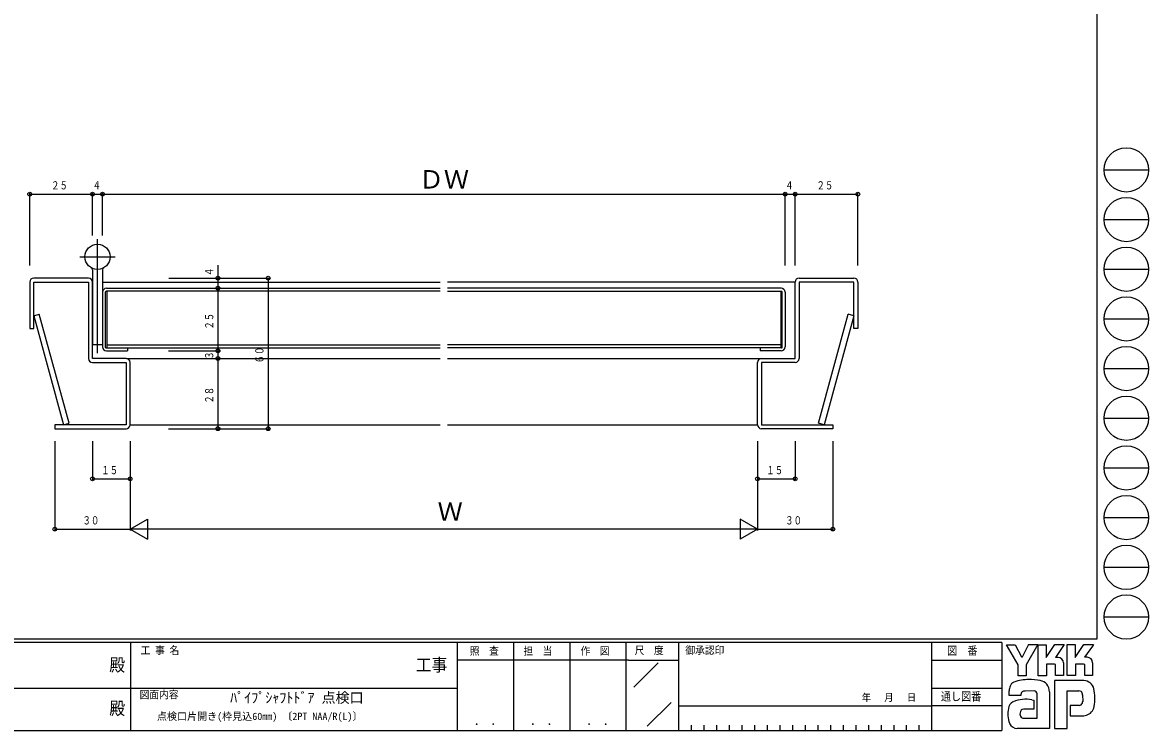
# Model space of a CAD drawing. Units: millimetres, scale not verified. Extents: x -397 to 397, y -282 to 282.
# Drawn here: x -52 to 396.7, y -282.1 to 0 of the extents above; entities that cross this region are included whole.
import ezdxf
from ezdxf.enums import TextEntityAlignment as Align

# ---------------------------------------------------------------- set-up
doc = ezdxf.new("R2010")
doc.units = ezdxf.units.MM
doc.header["$LTSCALE"] = 2
for name, color, linetype in [('0-1_USER1', 3, 'Continuous'), ('0-2_YKK_11', 7, 'Continuous'), ('0-3_YKK_12', 2, 'Continuous'), ('0-4_YKK_13', 4, 'Continuous'), ('0-6_YKK_D', 6, 'Continuous'), ('0-7_YKK_ZWAK', 7, 'Continuous')]:
    doc.layers.add(name, color=color, linetype=linetype)
doc.styles.add('ＭＳ ゴシック', font='')
doc.styles.get('ＭＳ ゴシック').set_extended_font_data('MS Gothic')

msp = doc.modelspace()

# ---------------------------------------------------------------- linework, layer by layer
at = {"layer": '0-2_YKK_11'}
for p, q in [((-25.675, -101.86), (-47.475, -101.86)), ((257.524, -101.86), (279.324, -101.86)), ((-49.075, -103.46), (-49.075, -121.86)), ((-47.475, -103.46), (-25.675, -103.46)), ((-47.475, -121.86), (-47.475, -103.46)), ((-25.675, -103.46), (-25.675, -133.86)), ((-24.075, -133.86), (-24.075, -103.46)), ((-20.075, -107.46), (-20.075, -129.26)), ((-18.875, -129.46), (-18.875, -107.26)), ((114.425, -107.06), (-18.675, -107.06)), ((-18.475, -105.86), (114.425, -105.86)), ((-18.375, -107.06), (-18.375, -129.66)), ((250.324, -105.86), (117.425, -105.86)), ((117.425, -107.06), (250.524, -107.06)), ((250.224, -107.06), (250.224, -129.66)), ((250.724, -129.46), (250.724, -107.26)), ((251.924, -107.46), (251.924, -129.26)), ((255.924, -133.86), (255.924, -103.46)), ((257.524, -103.46), (257.524, -133.86)), ((279.324, -103.46), (257.524, -103.46)), ((279.324, -121.86), (279.324, -103.46)), ((280.924, -103.46), (280.924, -121.86)), ((-49.075, -121.86), (-47.475, -121.86)), ((280.924, -121.86), (279.324, -121.86)), ((-18.675, -129.66), (114.425, -129.66)), ((-18.375, -128.46), (114.425, -128.46)), ((-10.075, -129.66), (-10.075, -130.86)), ((250.224, -128.46), (117.425, -128.46)), ((250.524, -129.66), (117.425, -129.66)), ((241.924, -129.66), (241.924, -130.86)), ((-10.675, -133.86), (-24.075, -133.86)), ((-18.475, -130.86), (-10.075, -130.86)), ((250.324, -130.86), (241.924, -130.86)), ((242.524, -133.86), (255.924, -133.86)), ((-24.075, -135.46), (-10.675, -135.46)), ((-10.675, -135.46), (-10.675, -160.26)), ((-9.075, -160.26), (-9.075, -135.46)), ((240.924, -160.26), (240.924, -135.46)), ((255.924, -135.46), (242.524, -135.46)), ((242.524, -135.46), (242.524, -160.26)), ((242.524, -160.26), (270.924, -160.26)), ((270.924, -160.26), (270.924, -161.86)), ((-39.075, -161.86), (-10.675, -161.86)), ((270.924, -161.86), (242.524, -161.86))]:
    msp.add_line(p, q, dxfattribs=at)
msp.add_lwpolyline([(-10.675, -160.26), (-39.075, -160.26), (-39.075, -161.86)], dxfattribs=at)
for centre, radius, start, end in [((-47.475, -103.46), 1.6, 90, 180), ((-25.675, -103.46), 1.6, 0, 90), ((257.524, -103.46), 1.6, 90, 180), ((279.324, -103.46), 1.6, 0, 90), ((-18.475, -107.46), 1.6, 90, 180), ((-18.675, -107.26), 0.2, 90, 180), ((250.324, -107.46), 1.6, 0, 90), ((250.524, -107.26), 0.2, 0, 90), ((-18.475, -129.26), 1.6, 180, 270), ((-18.675, -129.46), 0.2, 180, 270), ((250.324, -129.26), 1.6, 270, 0), ((250.524, -129.46), 0.2, 270, 0), ((-24.075, -133.86), 1.6, 180, 270), ((-10.675, -135.46), 1.6, 0, 90), ((242.524, -135.46), 1.6, 90, 180), ((255.924, -133.86), 1.6, 270, 0), ((-10.675, -160.26), 1.6, 270, 0), ((242.524, -160.26), 1.6, 180, 270)]:
    msp.add_arc(centre, radius, start, end, dxfattribs=at)
at = {"layer": '0-3_YKK_12'}
for p, q in [((-20.075, -103.46), (114.425, -103.46)), ((255.924, -103.46), (117.425, -103.46)), ((-47.475, -116.862), (-45.257, -116.254)), ((-33.357, -159.652), (-45.257, -116.254)), ((265.206, -159.652), (277.106, -116.254)), ((279.324, -116.862), (277.106, -116.254)), ((-47.475, -116.862), (-35.575, -160.26)), ((279.324, -116.862), (267.424, -160.26)), ((-10.575, -133.86), (114.425, -133.86)), ((117.425, -133.86), (242.424, -133.86)), ((-35.575, -160.26), (-33.357, -159.652)), ((-9.075, -160.26), (114.425, -160.26)), ((117.425, -160.26), (240.924, -160.26)), ((267.424, -160.26), (265.206, -159.652))]:
    msp.add_line(p, q, dxfattribs=at)
at = {"layer": '0-4_YKK_13'}
for p, q in [((-22.075, -131.699), (-22.075, -86.36)), ((-29.075, -93.36), (-15.075, -93.36)), ((-24.075, -98.556), (-24.075, -128.36)), ((-20.075, -98.556), (-20.075, -128.36)), ((-24.075, -128.36), (-20.075, -128.36))]:
    msp.add_line(p, q, dxfattribs=at)
msp.add_circle((-22.075, -93.36), 5, dxfattribs=at)
for centre, start, end in [((-25.075, -98.556), 0, 60), ((-19.075, -98.556), 120, 180)]:
    msp.add_arc(centre, 1, start, end, dxfattribs=at)
at = {"layer": '0-6_YKK_D'}
for p, q in [((-49.075, -96.86), (-49.075, -67.86)), ((-49.075, -68.36), (-24.075, -68.36)), ((-24.075, -84.86), (-24.075, -67.86)), ((-24.075, -68.36), (-20.075, -68.36)), ((-20.075, -84.86), (-20.075, -67.86)), ((-20.075, -68.36), (251.924, -68.36)), ((251.924, -96.86), (251.924, -67.86)), ((251.924, -68.36), (255.924, -68.36)), ((255.924, -96.86), (255.924, -67.86)), ((255.924, -68.36), (280.924, -68.36)), ((280.924, -96.86), (280.924, -67.86)), ((25.925, -96.65), (25.925, -105.86)), ((6.33, -101.86), (46.425, -101.86)), ((6.33, -101.86), (26.425, -101.86)), ((45.925, -101.86), (45.925, -161.86)), ((25.925, -105.86), (25.925, -130.86)), ((6.256, -130.86), (26.425, -130.86)), ((25.925, -130.86), (25.925, -133.86)), ((25.925, -133.86), (25.925, -161.86)), ((6.176, -161.86), (46.425, -161.86)), ((6.176, -161.86), (26.425, -161.86)), ((-39.075, -166.86), (-39.075, -202.36)), ((-24.075, -166.86), (-24.075, -182.36)), ((-9.075, -166.86), (-9.075, -202.36)), ((-9.075, -166.86), (-9.075, -202.36)), ((240.924, -166.86), (240.924, -202.36)), ((240.924, -166.86), (240.924, -202.36)), ((255.924, -166.86), (255.924, -182.36)), ((270.924, -166.86), (270.924, -202.36)), ((-24.075, -181.86), (-9.075, -181.86)), ((240.924, -181.86), (255.924, -181.86)), ((-39.075, -201.86), (-9.075, -201.86)), ((-9.075, -201.86), (-2.146, -197.86)), ((240.924, -201.86), (-9.075, -201.86)), ((-9.075, -201.86), (-2.146, -205.86)), ((-2.146, -197.86), (-2.146, -205.86)), ((240.924, -201.86), (233.996, -205.86)), ((240.924, -201.86), (270.924, -201.86))]:
    msp.add_line(p, q, dxfattribs=at)
msp.add_lwpolyline([(240.924, -201.86), (233.996, -197.86), (233.996, -205.86)], dxfattribs=at)
for centre in [(-49.075, -68.36), (-24.075, -68.36), (-24.075, -68.36), (-20.075, -68.36), (-20.075, -68.36), (251.924, -68.36), (251.924, -68.36), (255.924, -68.36), (255.924, -68.36), (280.924, -68.36), (25.925, -101.86), (45.925, -101.86), (25.925, -105.86), (25.925, -105.86), (25.925, -130.86), (25.925, -130.86), (25.925, -133.86), (25.925, -133.86), (25.925, -161.86), (45.925, -161.86), (-24.075, -181.86), (-9.075, -181.86), (240.924, -181.86), (255.924, -181.86), (-39.075, -201.86), (270.924, -201.86)]:
    msp.add_circle(centre, 0.75, dxfattribs=at)
at = {"layer": '0-7_YKK_ZWAK'}
for p, q in [((376.1, 279.3), (376.1, -245.7)), ((379.076, -58.716), (396.716, -58.716)), ((379.076, -78.512), (396.716, -78.512)), ((379.076, -98.308), (396.716, -98.308)), ((379.076, -118.104), (396.716, -118.104)), ((379.076, -137.9), (396.716, -137.9)), ((379.076, -157.696), (396.716, -157.696)), ((379.076, -177.492), (396.716, -177.492)), ((379.076, -197.288), (396.716, -197.288)), ((379.076, -217.084), (396.716, -217.084)), ((379.076, -236.88), (396.716, -236.88)), ((376.1, -245.7), (-393.9, -245.7)), ((338.3, -247.1), (-393.9, -247.1)), ((-8.9, -247.1), (-8.9, -282.1)), ((121.3, -247.1), (121.3, -282.1)), ((143.7, -247.1), (143.7, -282.1)), ((166.1, -247.1), (166.1, -282.1)), ((188.5, -247.1), (188.5, -282.1)), ((209.5, -247.1), (209.5, -282.1)), ((310.3, -247.1), (310.3, -282.1)), ((338.3, -247.1), (338.3, -282.1)), ((344.732, -255.899), (340.137, -248.006)), ((340.137, -248.006), (343.651, -248.006)), ((343.651, -248.006), (346.164, -252.709)), ((348.936, -247.898), (346.381, -252.871)), ((352.562, -247.898), (348.029, -255.926)), ((348.936, -247.898), (352.562, -247.898)), ((352.76, -260.331), (352.76, -247.925)), ((352.76, -247.925), (355.976, -247.925)), ((355.976, -253.023), (359.355, -247.871)), ((355.976, -247.925), (355.976, -253.023)), ((359.355, -247.871), (363.18, -247.871)), ((363.18, -247.871), (359.64, -253.006)), ((364.274, -260.223), (364.274, -247.817)), ((364.274, -247.817), (367.545, -247.817)), ((367.545, -253.008), (370.978, -247.817)), ((367.545, -247.817), (367.545, -253.008)), ((370.978, -247.817), (374.762, -247.817)), ((374.383, -248.465), (371.261, -252.925)), ((374.762, -247.817), (374.383, -248.465)), ((189.484, -254.099), (121.3, -254.099)), ((189.484, -254.099), (209.5, -254.099)), ((191.67, -264.836), (201.364, -255.143)), ((310.3, -254.1), (338.3, -254.1)), ((346.164, -252.709), (346.381, -252.871)), ((359.274, -255.682), (356.084, -255.682)), ((356.084, -255.682), (356.084, -260.331)), ((359.706, -255.844), (359.274, -255.682)), ((360.679, -253.006), (359.64, -253.006)), ((362.842, -255.169), (362.842, -260.25)), ((372.301, -252.925), (371.261, -252.925)), ((374.464, -255.169), (374.464, -260.196)), ((344.732, -260.358), (344.732, -255.899)), ((348.029, -255.926), (348.029, -260.358)), ((359.706, -260.25), (359.706, -255.844)), ((367.68, -260.223), (364.274, -260.223)), ((371.302, -260.196), (371.302, -255.817)), ((371.302, -260.146), (371.353, -260.196)), ((374.464, -260.196), (371.302, -260.196)), ((348.029, -260.358), (344.732, -260.358)), ((356.084, -260.331), (352.76, -260.331)), ((359.328, -262.196), (359.328, -281.306)), ((370.923, -262.196), (359.328, -262.196)), ((362.842, -260.25), (359.706, -260.25)), ((-136.3, -265.299), (-7.5, -265.299)), ((-7.5, -265.299), (121.3, -265.299)), ((310.3, -265.299), (338.3, -265.299)), ((351.246, -266.305), (347.548, -266.375)), ((352.327, -277.171), (352.327, -267.44)), ((357.22, -266.683), (357.22, -281.279)), ((364.355, -281.306), (364.355, -266.359)), ((364.355, -266.359), (369.004, -266.359)), ((370.473, -267.856), (370.491, -270.491)), ((196.972, -280.445), (206.496, -270.921)), ((209.5, -272.3), (310.3, -272.3)), ((338.3, -272.299), (310.3, -272.299)), ((350.976, -273.63), (346.981, -273.635)), ((350.273, -269.873), (350.976, -270.035)), ((350.976, -270.035), (350.976, -273.63)), ((369.113, -272.089), (365.572, -272.089)), ((365.572, -272.089), (365.572, -276.225)), ((346.705, -277.171), (352.327, -277.171)), ((351.895, -277.171), (352.246, -277.171)), ((352.327, -277.17), (352.328, -277.171)), ((365.572, -276.225), (370.896, -276.225)), ((370.896, -276.225), (371.978, -275.982)), ((-393.9, -282.1), (338.3, -282.1)), ((214.54, -280), (214.54, -282.1)), ((219.58, -280), (219.58, -282.1)), ((224.62, -280), (224.62, -282.1)), ((229.66, -280), (229.66, -282.1)), ((234.7, -280), (234.7, -282.1)), ((239.74, -280), (239.74, -282.1)), ((244.78, -280), (244.78, -282.1)), ((249.82, -280), (249.82, -282.1)), ((254.86, -280), (254.86, -282.1)), ((259.9, -280), (259.9, -282.1)), ((264.94, -280), (264.94, -282.1)), ((269.98, -280), (269.98, -282.1)), ((275.02, -280), (275.02, -282.1)), ((280.06, -280), (280.06, -282.1)), ((285.1, -280), (285.1, -282.1)), ((290.14, -280), (290.14, -282.1)), ((295.18, -280), (295.18, -282.1)), ((300.22, -280), (300.22, -282.1)), ((305.26, -280), (305.26, -282.1)), ((345.867, -281.36), (344.38, -281.36)), ((356.895, -281.333), (345.867, -281.36)), ((357.22, -281.279), (356.895, -281.333)), ((359.328, -281.306), (363.571, -281.306)), ((363.571, -281.306), (364.355, -281.306))]:
    msp.add_line(p, q, dxfattribs=at)
for points in [[(371.302, -255.817), (370.869, -255.655), (367.68, -255.655), (367.68, -260.223)], [(345.867, -268.17), (341.218, -268.17), (341.218, -266.241)]]:
    msp.add_lwpolyline(points, dxfattribs=at)
for centre in [(387.896, -58.716), (387.896, -78.512), (387.896, -98.308), (387.896, -118.104), (387.896, -137.9), (387.896, -157.696), (387.896, -177.492), (387.896, -197.288), (387.896, -217.084), (387.896, -236.88)]:
    msp.add_circle(centre, 8.82, dxfattribs=at)
for centre, radius, start, end in [((360.679, -255.169), 2.163, 0.00166, 89.99604), ((372.3, -255.088), 2.163, 0.00166, 89.99604), ((346.259, -266.266), 5.037, 158.41083, 179.71775), ((343.906, -265.155), 2.444, 109.02127, 161.51264), ((349.022, -279.501), 17.68, 89.89165, 109.30848), ((349.541, -282.563), 20.748, 78.7801, 91.46938), ((352.83, -266.596), 4.449, 40.66422, 80.31694), ((352.609, -266.585), 4.612, 358.78059, 38.76563), ((370.772, -266.54), 4.341, 14.44572, 87.08746), ((347.975, -268.107), 2.109, 138.46382, 181.71359), ((347.415, -268.071), 1.701, 85.50551, 126.78038), ((350.756, -267.854), 1.625, 14.7552, 72.44995), ((369.165, -267.579), 1.229, 16.43123, 96.91661), ((366.831, -268.308), 3.673, 4.93423, 17.03552), ((354.466, -269.287), 20.86, 350.99027, 10.67625), ((351.749, -275.495), 11.082, 168.76372, 199.80079), ((344.727, -274.027), 3.908, 121.82711, 169.08475), ((347.82, -282.954), 13.309, 79.38098, 112.05825), ((346.99, -275.079), 1.445, 90.33953, 178.03639), ((369.114, -270.784), 1.306, 269.95468, 342.90145), ((366.81, -270.141), 3.697, 343.6902, 354.75362), ((370.835, -271.845), 4.291, 285.44291, 349.90448), ((347.882, -275.428), 2.369, 171.08203, 216.71923), ((346.95, -275.665), 1.526, 230.9728, 260.75491), ((344.74, -277.543), 3.823, 207.31435, 263.59464)]:
    msp.add_arc(centre, radius, start, end, dxfattribs=at)

# ---------------------------------------------------------------- texts
at = {"layer": '0-1_USER1', "style": 'ＭＳ ゴシック'}
for s, height, p in [('ﾊﾟｲﾌﾟｼｬﾌﾄﾄﾞｱ 点検口', 4.106, (30.791, -272.299)), ('点検口片開き(枠見込60mm) 〔2PT NAA/R(L)〕', 2.933, (1.604, -278.816))]:
    msp.add_text(s, height=height, dxfattribs=at).set_placement(p, align=Align.BOTTOM_LEFT)
at = {"layer": '0-6_YKK_D', "style": 'ＭＳ ゴシック'}
for s, p in [('ＤＷ', (105.961, -68.36)), ('Ｗ', (113.461, -200.76))]:
    msp.add_text(s, height=7.331, dxfattribs=at).set_placement(p, align=Align.BOTTOM_LEFT)
at = {"layer": '0-6_YKK_D', "style": 'ＭＳ ゴシック', "width": 0.75}
for s, p in [('２５', (-40.556, -67.46)), ('４', (-24.056, -67.46)), ('４', (251.942, -67.46)), ('２５', (264.442, -67.46)), ('１５', (-20.556, -180.96)), ('１５', (244.442, -180.96)), ('３０', (-28.056, -200.96)), ('３０', (251.942, -200.96))]:
    msp.add_text(s, height=3.189, dxfattribs=at).set_placement(p, align=Align.BOTTOM_LEFT)
for s, p in [('４', (25.025, -101.031)), ('２５', (25.025, -122.342)), ('６０', (45.025, -135.842)), ('３', (25.025, -134.342)), ('２８', (25.025, -151.842))]:
    msp.add_text(s, height=3.189, rotation=90, dxfattribs=at).set_placement(p, align=Align.BOTTOM_LEFT)
at = {"layer": '0-7_YKK_ZWAK', "style": 'ＭＳ ゴシック', "width": 0.9}
for s, height, p in [('工 事 名', 3.079, (-4.888, -252.633)), ('照  査', 3.079, (126.289, -252.88)), ('担  当', 3.079, (147.655, -252.88)), ('作  図', 3.079, (170.42, -252.862)), ('尺  度', 3.079, (192.012, -252.637)), ('御承認印', 3.079, (212.167, -252.633)), ('図\u3000番', 3.284, (316.498, -252.962)), ('殿', 5.132, (-17.382, -260.056)), ('工事', 5.132, (104.731, -260.056)), ('図面内容', 3.079, (-5.283, -270.248)), ('年   月   日', 2.903, (282.476, -271.269)), ('通し図番', 3.284, (313.979, -271.185)), ('殿', 5.132, (-17.382, -277.378)), (' ． ．', 3.592, (125.755, -281.046)), (' ． ．', 3.592, (148.155, -281.046)), (' ． ．', 3.592, (170.555, -281.046))]:
    msp.add_text(s, height=height, dxfattribs=at).set_placement(p, align=Align.BOTTOM_LEFT)

doc.saveas('drawing.dxf')
